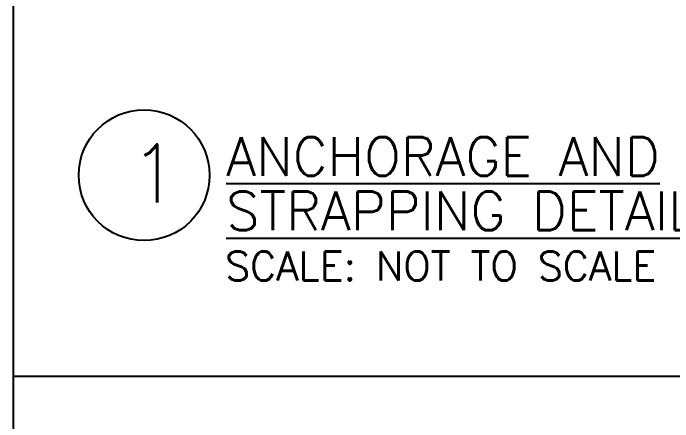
# Model space of a CAD drawing. Header units: inches. Extents: x 683 to 9753, y -6805 to 20230.
# Drawn here: x 6729.5 to 6918.6, y -6046.4 to -5929.2 of the extents above; entities that cross this region are included whole.
import ezdxf

# ---------------------------------------------------------------- set-up
doc = ezdxf.new("R2010")
doc.units = ezdxf.units.IN
doc.header["$LTSCALE"] = 48
doc.header["$MEASUREMENT"] = 0
doc.layers.add('DPIS-TEXT', color=7, linetype='Continuous')
doc.styles.get("Standard").update_dxf_attribs({"font": 'simplex.shx', "oblique": 15})

msp = doc.modelspace()

# ---------------------------------------------------------------- linework, layer by layer
at = {"layer": 'DPIS-TEXT'}
for points in [[(6729.52457, -5521.41948), (6729.52457, -6553.41948)], [(7266.38405, -6033.41758), (6729.52457, -6033.41758)]]:
    msp.add_lwpolyline(points, dxfattribs=at)
at = {"layer": 'DPIS-TEXT', "color": 40}
msp.add_circle((6767.05613, -5975.65554), 18.75, dxfattribs=at)

# ---------------------------------------------------------------- texts
for s, height, p in [('%%UANCHORAGE AND', 11.1111111, (6790.61849, -5975.82769)), ('1', 16.66667, (6762.92435, -5983.47196)), ('%%USTRAPPING DETAILS', 11.1111111, (6790.61849, -5991.45269)), ('SCALE: NOT TO SCALE', 8.3333333, (6790.29795, -6005.89188))]:
    msp.add_text(s, height=height, dxfattribs=at).set_placement(p)

doc.saveas('drawing.dxf')
